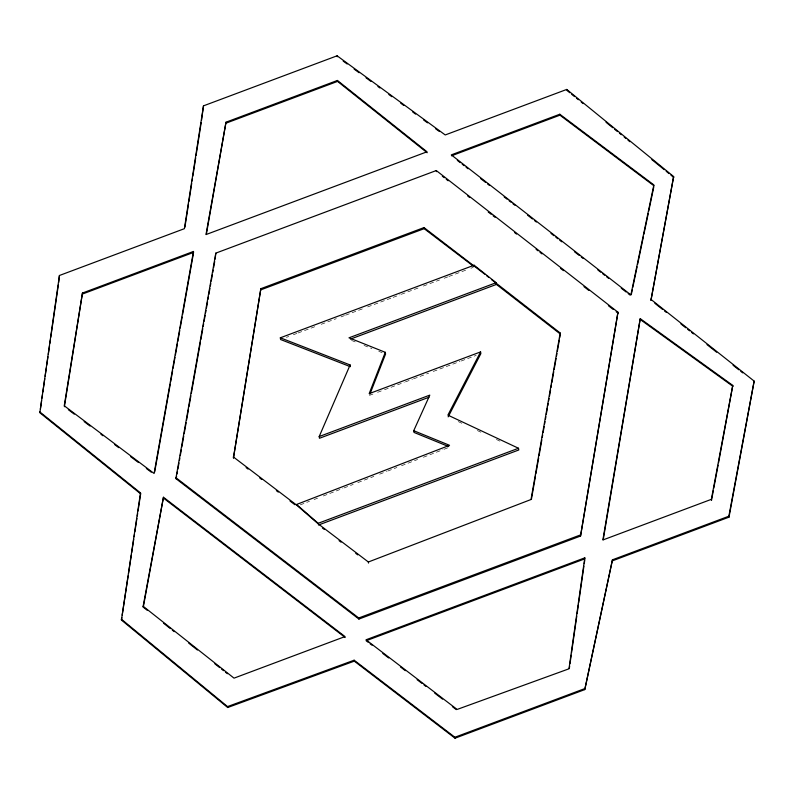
<?xml version="1.0" encoding="UTF-8"?>
<svg xmlns="http://www.w3.org/2000/svg" width="794" height="794" viewBox="0 0 794 794"><rect width="100%" height="100%" fill="white"/><g stroke="black" fill="none" stroke-linecap="round" stroke-linejoin="round"><path stroke-width="0.6" stroke-dasharray="3.97 2.98" d="M300.281 504.875L309.481 501.312M314.087 499.535L317.54 498.195M323.287 495.972L342.839 488.409M343.991 487.963L353.201 484.409M357.796 482.623L373.905 476.4M379.651 474.167L386.559 471.497M387.71 471.06L396.911 467.497M401.516 465.721L417.614 459.488M423.371 457.265L442.923 449.702M444.074 449.255L448.679 447.469M286.406 337.351L288.718 336.477M293.363 334.74L296.847 333.44M298.008 333.004L315.417 326.483M321.213 324.309L336.299 318.662M340.944 316.925L344.417 315.615M345.579 315.178L362.987 308.658M367.632 306.921L391.998 297.8M393.159 297.363L400.126 294.753M401.278 294.316L418.686 287.795M423.331 286.058L439.578 279.974M444.213 278.237L447.697 276.927M448.858 276.501L466.267 269.98M470.902 268.243L473.224 267.37M369.448 395.362L372.932 394.062M377.577 392.325L383.373 390.152M384.534 389.715L404.265 382.321M405.426 381.884L412.384 379.284M413.545 378.847L428.631 373.19M433.276 371.453L459.974 361.459M461.135 361.022L476.221 355.375M351.553 340.447L357.221 342.71M364.019 345.43L371.959 348.596M378.758 351.315L382.162 352.675M458.247 421.584L463.855 424.214M477.303 430.527L482.911 433.157M496.359 439.459L501.967 442.089"/><path stroke-width="1.19" d="M569.308 668.528L569.655 666.097M570.003 663.655L571.214 655.119M571.561 652.678L576.781 616.094M577.129 613.663L578.34 605.127M578.697 602.686L583.908 566.102M584.255 563.661L584.781 560.008M138.047 511.008L140.657 493.858L39.849 412.761L59.431 275.488L184.387 228.682L203.492 105.85L337.103 55.798L445.236 134.95L566.747 89.434L673.64 176.536L650.971 300.251L673.64 176.536M40.385 409.108L41.616 400.593M41.963 398.151L42.489 394.509M42.846 392.067L44.782 378.678M45.139 376.247L46.37 367.721M46.717 365.29L47.958 356.774M48.305 354.332L49.536 345.817M49.893 343.375L50.419 339.723M50.776 337.291L58.349 284.947M58.696 282.515L59.431 275.488M650.822 299.298L754.151 381.1L728.862 516.209L612.452 559.81L584.781 689.599L455.031 738.202L354.293 661.144L227.689 707.523L121.432 620.054L140.508 492.915L39.7 411.818M121.432 620.054L121.81 617.603M122.187 615.151L128.152 575.948M128.529 573.496L131.328 555.115M131.695 552.674L133.749 539.195M134.126 536.744L134.494 534.293M134.871 531.841L136.925 518.363M137.293 515.911L137.67 513.46M184.913 227.193L188.506 204.088M188.893 201.656L191.721 183.414M192.108 180.982L192.485 178.551M192.863 176.109L195.701 157.867M196.078 155.435L201.19 122.604M201.567 120.172L203.492 105.85M82.457 293.036L64.245 405.774L154.096 473.482L193.448 251.46L82.457 293.036L64.393 406.717M260.849 288.688L233.436 457.959L260.849 288.688L423.996 227.58L484.757 274.208M580.543 536.049L617.97 312.211L436.283 170.551L215.819 253.127L176 477.76L176.179 478.842L358.918 619.062L580.543 536.049L617.97 312.211M640.242 318.652L602.874 539.98L711.355 499.347L732.773 385.398L640.242 318.652L603.232 539.702M491.456 279.538L560.197 332.994L531.017 499.515L368.366 561.993L318.295 523.921L296.658 505.123L233.267 456.878M531.404 499.386L535.454 476.291M535.881 473.859L538.65 458.059M539.076 455.627L541.845 439.826M542.262 437.395L542.689 434.963M543.116 432.532L544.188 426.457M544.605 424.026L545.031 421.594M545.458 419.163L545.885 416.731M546.312 414.299L547.374 408.225M547.8 405.794L548.227 403.362M548.654 400.93L549.081 398.499M549.508 396.067L550.57 389.993M550.996 387.561L551.423 385.13M551.85 382.698L553.765 371.761M554.192 369.329L556.108 358.392M556.534 355.96L556.961 353.529M557.388 351.097L559.304 340.16M559.73 337.728L560.157 335.296M154.681 471.983L170.253 384.157M170.68 381.716L172.626 370.738M173.062 368.297L175.008 357.31M175.444 354.878L177.39 343.891M177.816 341.46L179.762 330.473M180.198 328.041L182.144 317.054M182.58 314.623L193.389 253.623M226.002 122.187L205.993 234.577L427.013 151.793L337.42 80.452L226.002 122.187L206.361 234.309M176.179 478.842L176.605 476.4M177.042 473.958L177.479 471.517M177.906 469.075L178.987 462.971M179.424 460.53L179.851 458.088M180.288 455.647L181.369 449.543M181.806 447.101L183.751 436.114M184.188 433.673L186.133 422.686M186.56 420.244L188.515 409.257M188.942 406.816L190.888 395.829M191.324 393.387L200.416 342.115M200.842 339.673L202.798 328.686M203.224 326.245L203.661 323.803M204.098 321.362L205.18 315.258M205.606 312.816L206.043 310.375M206.47 307.933L207.552 301.819M207.988 299.378L208.425 296.936M208.852 294.495L209.934 288.391M210.37 285.949L210.797 283.508M211.234 281.066L212.316 274.962M212.752 272.521L213.179 270.079M213.616 267.638L214.698 261.534M215.134 259.092L215.819 253.127M143.148 606.249L163.455 497.243L345.023 636.57L234.022 678.145L143.148 606.249L143.297 607.192L147.168 610.258M143.297 607.192L163.455 497.243M713.33 490.593L711.513 500.299L711.355 499.347M713.786 488.171L718.113 465.135M718.57 462.713L732.773 385.398M612.601 560.763L729.011 517.152L754.151 381.1M631.29 294.624L632.302 289.79M632.808 287.378L637.096 266.834M637.602 264.412L643.408 236.612M643.914 234.2L648.212 213.655M648.718 211.234L653.76 187.066M584.781 689.599L612.452 559.81M560.197 332.994L560.365 334.076L496.429 284.421L496.151 282.704L349.003 337.817L385.288 352.318L369.17 393.645L480.588 351.911L480.856 353.628L448.163 416.85M369.895 394.211L385.566 354.035L385.288 352.318M428.919 397.268L319.466 438.268L319.188 436.551L350.104 364.962L280.322 337.807L280.6 339.524L349.231 366.233M448.709 446.575L414.002 432.422L413.724 430.705L429.802 395.124L319.188 436.551M480.588 351.911L447.885 415.133L518.502 448.263L518.78 449.98L318.473 525.013M296.658 505.123L296.559 504.488L449.553 445.315L413.724 430.705M226.151 123.13L337.569 81.395L427.162 152.736M559.79 114.237L451.31 154.87L630.883 294.892L653.869 184.913L559.79 114.237L559.939 115.18L654.018 185.856M82.606 293.978L193.607 252.403L193.448 251.46M451.458 155.813L559.939 115.18M261.018 289.78L424.165 228.672L473.403 266.188M280.322 337.807L474.107 265.216L496.151 282.704M350.442 339.107L496.429 284.421M296.559 504.488L318.196 523.296L518.502 448.263M176 477.76L358.749 617.98L580.364 534.967M584.95 558.787L366.153 640.738L368.118 642.237M121.284 619.112L227.541 706.581L354.144 660.201L454.883 737.249L584.632 688.656M640.391 319.605L732.922 386.341M343.207 61.108L347.177 64.006M354.114 69.088L359.077 72.72M366.024 77.802L370.977 81.435M377.924 86.516L379.909 87.975M388.842 94.506L391.809 96.689M400.742 103.22L403.719 105.404M412.652 111.934L415.619 114.118M423.559 119.924L427.529 122.832M435.459 128.638L439.429 131.546M68.344 409.694L74.269 414.16M84.144 421.594L90.069 426.06M100.927 434.249L102.902 435.737M114.753 444.66L118.703 447.637M130.553 456.57L138.454 462.525M146.344 468.47L151.287 472.192M246.12 467.606L248.065 469.095M259.767 477.998L261.722 479.487M276.352 490.623L278.297 492.101M290.009 501.014L294.882 504.726M322.404 528L324.359 529.489M339.088 540.684L341.053 542.173M355.772 553.368L357.737 554.867M370.073 643.736L372.039 645.234M382.817 653.472L388.693 657.968M400.454 666.95L405.347 670.692M417.108 679.684L422.001 683.426M423.966 684.924L425.921 686.423M434.745 693.162L442.586 699.147M452.382 706.64L456.302 709.638M163.604 498.195L345.172 637.513M457.314 160.378L460.242 162.661M462.197 164.189L464.143 165.708M466.098 167.236L468.053 168.755M480.737 178.65L485.62 182.451M487.576 183.97L489.521 185.498M504.16 196.912L507.088 199.195M509.043 200.713L510.999 202.232M512.944 203.76L514.899 205.279M527.583 215.174L532.466 218.975M534.422 220.494L536.367 222.022M551.006 233.436L553.934 235.719M555.889 237.237L557.845 238.766M559.79 240.284L561.745 241.803M574.429 251.698L579.312 255.499M581.268 257.028L583.213 258.546M597.852 269.96L600.78 272.243M602.735 273.761L604.691 275.29M606.636 276.808L608.591 278.327M621.275 288.222L626.158 292.033M628.114 293.552L630.059 295.07M442.318 176.208L444.273 177.727M446.218 179.245L448.173 180.774M467.716 196.009L469.671 197.527M488.221 211.998L491.158 214.281M493.114 215.809L495.059 217.328M514.601 232.563L516.557 234.091M536.089 249.316L538.044 250.844M539.999 252.363L541.955 253.891M560.514 268.362L563.442 270.645M583.957 286.644L588.84 290.445M608.373 305.68L613.256 309.491M616.194 311.774L618.139 313.293M654.842 303.308L662.563 309.422M664.499 310.95L666.424 312.479M680.915 323.942L685.738 327.773M687.673 329.302L689.599 330.83M691.534 332.358L693.46 333.887M706.988 344.586L716.635 352.228M733.061 365.23L738.847 369.815M740.782 371.344L742.708 372.872M163.604 623.26L170.363 628.61M172.298 630.138L174.233 631.667M188.734 643.14L197.438 650.028M214.837 663.794L219.67 667.615M221.605 669.153L223.541 670.682M225.476 672.21L227.412 673.739M486.672 275.736L488.588 277.255M569.764 92.719L566.896 90.387L566.747 89.434M571.67 94.268L574.528 96.6M576.444 98.158L578.35 99.716M581.208 102.049L583.124 103.607M606.03 122.266L612.71 127.715M614.616 129.263L617.484 131.606M619.389 133.154L621.295 134.712M624.163 137.044L626.069 138.603M627.975 140.151L629.89 141.709M651.834 159.594L664.241 169.708M666.156 171.266L669.014 173.598M670.93 175.146L673.788 177.489M728.862 516.209L729.011 517.152M474.107 265.216L474.217 265.851M436.283 170.551L436.452 171.633M423.996 227.58L424.165 228.672M454.883 737.249L455.031 738.202M337.103 55.798L337.252 56.751M337.42 80.452L337.569 81.395M350.104 364.962L350.382 366.679M368.366 561.993L368.535 563.075M358.749 617.98L358.918 619.062M354.144 660.201L354.293 661.144M318.196 523.296L318.295 523.921M227.541 706.581L227.689 707.523M140.508 492.915L140.657 493.858M584.801 557.835L568.98 668.806L457.126 709.439L366.004 639.795L584.801 557.835"/></g></svg>
